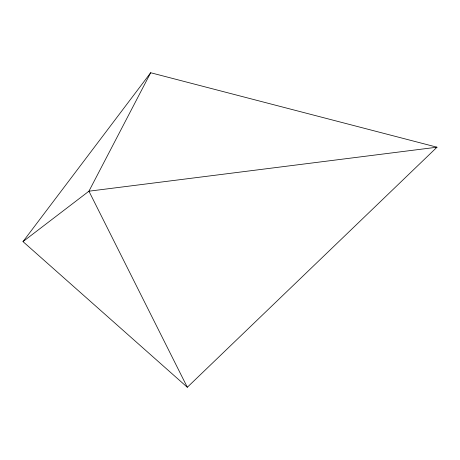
<?xml version="1.0" encoding="UTF-8"?>
<svg xmlns="http://www.w3.org/2000/svg" width="460" height="460" viewBox="0 0 460 460"><rect width="100%" height="100%" fill="white"/><g stroke="black" fill="none" stroke-linecap="round" stroke-linejoin="round"><path stroke-width="0.69" d="M150.679 72.737L88.935 191.193L23 241.609L187.318 387.262L437 147.2L150.679 72.737L23 241.609M435.678 147.752L437 147.2L88.935 191.193L187.318 387.262"/></g></svg>
